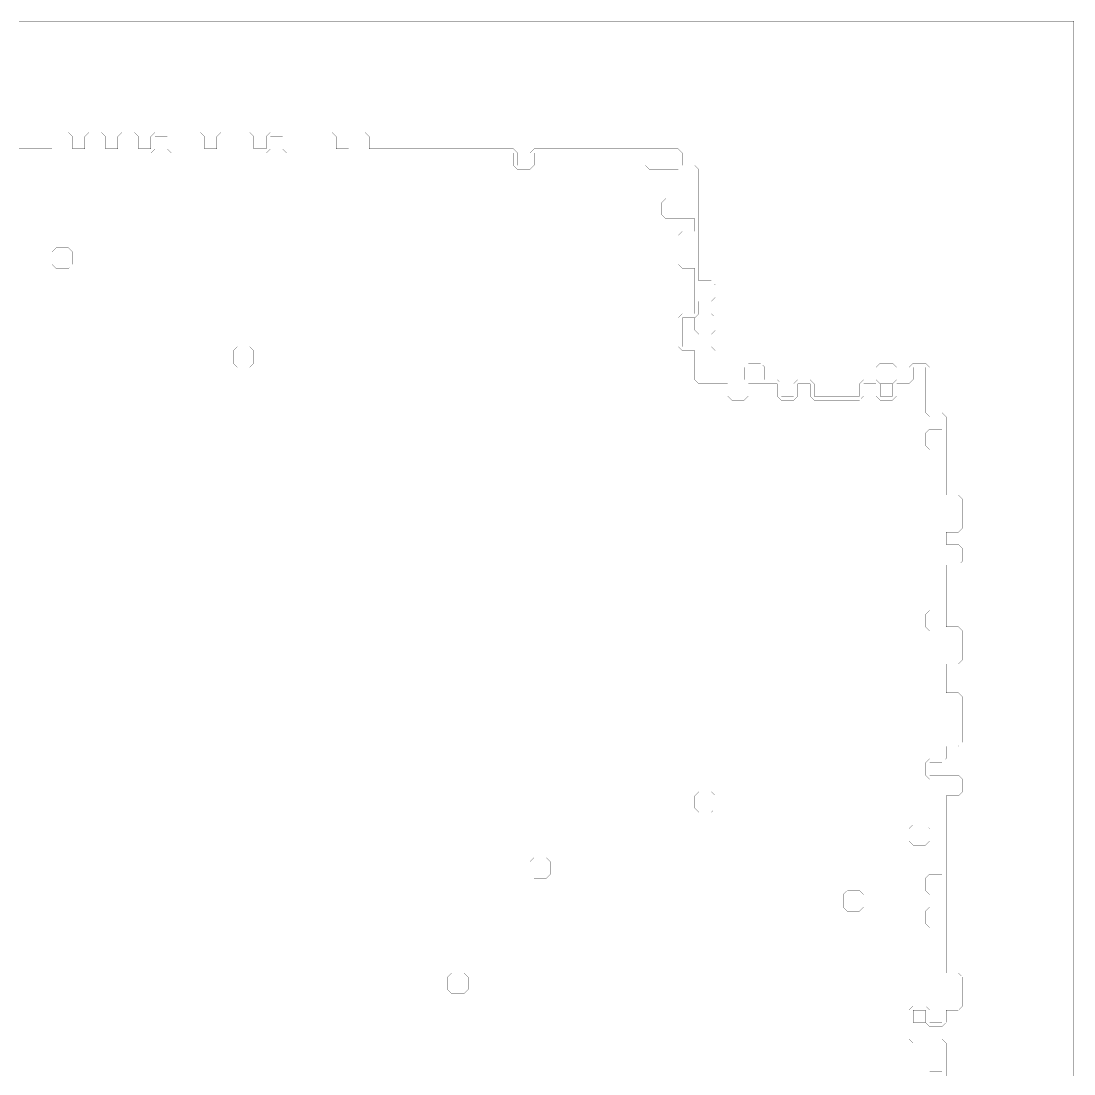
# Model space of a CAD drawing. Header units: metres. Extents: x 0 to 5090, y -5090 to 0.
# Drawn here: x 2545 to 5090, y -2545 to 0 of the extents above; entities that cross this region are included whole.
import ezdxf

# ---------------------------------------------------------------- set-up
doc = ezdxf.new("R2010")
doc.units = ezdxf.units.M
doc.layers.add('conductor', color=1, linetype='Continuous')
doc.layers.add('substrate', color=5, linetype='Continuous')

msp = doc.modelspace()

# ---------------------------------------------------------------- linework, layer by layer
at = {"layer": 'conductor', "const_width": 0.5}
msp.add_lwpolyline([(4731.4, -2550), (4741.4, -2540), (4751.4, -2540), (4761.3, -2540), (4771.3, -2540), (4771.3, -2530.1), (4771.3, -2520.1), (4771.3, -2510.2), (4771.3, -2500.2), (4771.3, -2490.2), (4771.3, -2480.3), (4771.3, -2470.3), (4761.3, -2470.3), (4751.4, -2470.3), (4741.4, -2470.3), (4731.4, -2470.3), (4721.5, -2470.3), (4711.5, -2470.3), (4701.6, -2470.3), (4691.6, -2460.4), (4691.6, -2450.4), (4691.6, -2440.4), (4691.6, -2430.5), (4691.6, -2420.5), (4691.6, -2410.5), (4691.6, -2400.6), (4691.6, -2390.6), (4701.6, -2380.7), (4711.5, -2380.7), (4721.5, -2380.7), (4731.4, -2380.7), (4741.4, -2390.6), (4741.4, -2400.6), (4741.4, -2410.5), (4741.4, -2420.5), (4751.4, -2420.5), (4761.3, -2420.5), (4771.3, -2420.5), (4771.3, -2410.5), (4771.3, -2400.6), (4771.3, -2390.6), (4771.3, -2380.7), (4771.3, -2370.7), (4771.3, -2360.7), (4771.3, -2350.8), (4771.3, -2340.8), (4771.3, -2330.9), (4771.3, -2320.9), (4771.3, -2310.9), (4771.3, -2301), (4771.3, -2291), (4771.3, -2281.1), (4771.3, -2271.1), (4771.3, -2261.1), (4771.3, -2251.2), (4771.3, -2241.2), (4771.3, -2231.2), (4771.3, -2221.3), (4771.3, -2211.3), (4771.3, -2201.4), (4771.3, -2191.4), (4761.3, -2191.4), (4751.4, -2191.4), (4741.4, -2191.4), (4731.4, -2181.4), (4731.4, -2171.5), (4731.4, -2161.5), (4731.4, -2151.6), (4741.4, -2141.6), (4751.4, -2141.6), (4761.3, -2141.6), (4771.3, -2141.6), (4771.3, -2131.6), (4771.3, -2121.7), (4771.3, -2111.7), (4761.3, -2111.7), (4751.4, -2111.7), (4741.4, -2111.7), (4731.4, -2101.8), (4731.4, -2091.8), (4731.4, -2081.8), (4731.4, -2071.9), (4741.4, -2061.9), (4751.4, -2061.9), (4761.3, -2061.9), (4771.3, -2061.9), (4771.3, -2052), (4771.3, -2042), (4771.3, -2032), (4771.3, -2022.1), (4771.3, -2012.1), (4771.3, -2002.1), (4771.3, -1992.2), (4771.3, -1982.2), (4771.3, -1972.3), (4771.3, -1962.3), (4771.3, -1952.3), (4771.3, -1942.4), (4771.3, -1932.4), (4771.3, -1922.5), (4771.3, -1912.5), (4771.3, -1902.5), (4771.3, -1892.6), (4771.3, -1882.6), (4771.3, -1872.7), (4771.3, -1862.7), (4771.3, -1852.7), (4771.3, -1842.8), (4771.3, -1832.8), (4761.3, -1832.8), (4751.4, -1832.8), (4741.4, -1832.8), (4731.4, -1822.9), (4731.4, -1812.9), (4731.4, -1802.9), (4731.4, -1793), (4741.4, -1783), (4751.4, -1783), (4761.3, -1783), (4771.3, -1783), (4771.3, -1773), (4771.3, -1763.1), (4771.3, -1753.1), (4771.3, -1743.2), (4771.3, -1733.2), (4771.3, -1723.2), (4771.3, -1713.3), (4771.3, -1703.3), (4771.3, -1693.4), (4771.3, -1683.4), (4771.3, -1673.4), (4771.3, -1663.5), (4771.3, -1653.5), (4771.3, -1643.6), (4771.3, -1633.6), (4771.3, -1623.6), (4771.3, -1613.7), (4771.3, -1603.7), (4771.3, -1593.8), (4771.3, -1583.8), (4771.3, -1573.8), (4771.3, -1563.9), (4771.3, -1553.9), (4771.3, -1543.9), (4771.3, -1534), (4771.3, -1524), (4771.3, -1514.1), (4771.3, -1504.1), (4771.3, -1494.1), (4771.3, -1484.2), (4771.3, -1474.2), (4761.3, -1474.2), (4751.4, -1474.2), (4741.4, -1474.2), (4731.4, -1464.3), (4731.4, -1454.3), (4731.4, -1444.3), (4731.4, -1434.4), (4741.4, -1424.4), (4751.4, -1424.4), (4761.3, -1424.4), (4771.3, -1424.4), (4771.3, -1414.5), (4771.3, -1404.5), (4771.3, -1394.5), (4771.3, -1384.6), (4771.3, -1374.6), (4771.3, -1364.6), (4771.3, -1354.7), (4771.3, -1344.7), (4771.3, -1334.8), (4771.3, -1324.8), (4771.3, -1314.8), (4771.3, -1304.9), (4771.3, -1294.9), (4771.3, -1285), (4771.3, -1275), (4771.3, -1265), (4771.3, -1255.1), (4771.3, -1245.1), (4771.3, -1235.2), (4771.3, -1225.2), (4771.3, -1215.2), (4771.3, -1205.3), (4771.3, -1195.3), (4771.3, -1185.4), (4771.3, -1175.4), (4771.3, -1165.4), (4771.3, -1155.5), (4771.3, -1145.5), (4771.3, -1135.5), (4771.3, -1125.6), (4771.3, -1115.6), (4771.3, -1105.7), (4771.3, -1095.7), (4771.3, -1085.7), (4771.3, -1075.8), (4771.3, -1065.8), (4771.3, -1055.9), (4771.3, -1045.9), (4771.3, -1035.9), (4761.3, -1035.9), (4751.4, -1035.9), (4741.4, -1035.9), (4731.4, -1026), (4731.4, -1016), (4731.4, -1006.1), (4731.4, -996.1), (4741.4, -986.1), (4751.4, -986.1), (4761.3, -986.1), (4771.3, -986.1), (4771.3, -976.2), (4771.3, -966.2), (4771.3, -956.2), (4761.3, -956.2), (4751.4, -956.2), (4741.4, -956.2), (4731.4, -946.3), (4731.4, -936.3), (4731.4, -926.4), (4731.4, -916.4), (4731.4, -906.4), (4731.4, -896.5), (4731.4, -886.5), (4731.4, -876.6), (4731.4, -866.6), (4731.4, -856.6), (4731.4, -846.7), (4731.4, -836.7), (4721.5, -836.7), (4711.5, -836.7), (4701.6, -836.7), (4701.6, -846.7), (4701.6, -856.6), (4701.6, -866.6), (4691.6, -876.6), (4681.6, -876.6), (4671.7, -876.6), (4661.7, -876.6), (4661.7, -886.5), (4661.7, -896.5), (4661.7, -906.4), (4651.8, -916.4), (4641.8, -916.4), (4631.8, -916.4), (4621.9, -916.4), (4611.9, -906.4), (4611.9, -896.5), (4611.9, -886.5), (4611.9, -876.6), (4602, -876.6), (4592, -876.6), (4582, -876.6), (4582, -886.5), (4582, -896.5), (4582, -906.4), (4572.1, -916.4), (4562.1, -916.4), (4552.1, -916.4), (4542.2, -916.4), (4532.2, -916.4), (4522.3, -916.4), (4512.3, -916.4), (4502.3, -916.4), (4492.4, -916.4), (4482.4, -916.4), (4472.5, -916.4), (4462.5, -916.4), (4452.5, -906.4), (4452.5, -896.5), (4452.5, -886.5), (4452.5, -876.6), (4442.6, -876.6), (4432.6, -876.6), (4422.7, -876.6), (4422.7, -886.5), (4422.7, -896.5), (4422.7, -906.4), (4412.7, -916.4), (4402.7, -916.4), (4392.8, -916.4), (4382.8, -916.4), (4372.9, -906.4), (4372.9, -896.5), (4372.9, -886.5), (4372.9, -876.6), (4362.9, -876.6), (4352.9, -876.6), (4343, -876.6), (4333, -876.6), (4323, -876.6), (4313.1, -876.6), (4303.1, -876.6), (4303.1, -886.5), (4303.1, -896.5), (4303.1, -906.4), (4293.2, -916.4), (4283.2, -916.4), (4273.2, -916.4), (4263.3, -916.4), (4253.3, -906.4), (4253.3, -896.5), (4253.3, -886.5), (4253.3, -876.6), (4243.4, -876.6), (4233.4, -876.6), (4223.4, -876.6), (4213.5, -876.6), (4203.5, -876.6), (4193.6, -876.6), (4183.6, -876.6), (4173.6, -866.6), (4173.6, -856.6), (4173.6, -846.7), (4173.6, -836.7), (4173.6, -826.8), (4173.6, -816.8), (4173.6, -806.8), (4173.6, -796.9), (4163.7, -796.9), (4153.7, -796.9), (4143.8, -796.9), (4133.8, -786.9), (4133.8, -777), (4133.8, -767), (4133.8, -757), (4133.8, -747.1), (4133.8, -737.1), (4133.8, -727.1), (4133.8, -717.2), (4143.8, -707.2), (4153.7, -707.2), (4163.7, -707.2), (4173.6, -707.2), (4173.6, -697.3), (4173.6, -687.3), (4173.6, -677.3), (4173.6, -667.4), (4173.6, -657.4), (4173.6, -647.5), (4173.6, -637.5), (4173.6, -627.5), (4173.6, -617.6), (4173.6, -607.6), (4173.6, -597.7), (4163.7, -597.7), (4153.7, -597.7), (4143.8, -597.7), (4133.8, -587.7), (4133.8, -577.7), (4133.8, -567.8), (4133.8, -557.8), (4133.8, -547.9), (4133.8, -537.9), (4133.8, -527.9), (4133.8, -518), (4143.8, -508), (4153.7, -508), (4163.7, -508), (4173.6, -508), (4173.6, -498), (4173.6, -488.1), (4173.6, -478.1), (4163.7, -478.1), (4153.7, -478.1), (4143.8, -478.1), (4133.8, -478.1), (4123.8, -478.1), (4113.9, -478.1), (4103.9, -478.1), (4093.9, -468.2), (4093.9, -458.2), (4093.9, -448.2), (4093.9, -438.3), (4103.9, -428.3), (4113.9, -428.3), (4123.8, -428.3), (4133.8, -428.3), (4133.8, -418.4), (4133.8, -408.4), (4133.8, -398.4), (4133.8, -388.5), (4133.8, -378.5), (4133.8, -368.6), (4133.8, -358.6), (4123.8, -358.6), (4113.9, -358.6), (4103.9, -358.6), (4093.9, -358.6), (4084, -358.6), (4074, -358.6), (4064.1, -358.6), (4054.1, -348.6), (4054.1, -338.7), (4054.1, -328.7), (4054.1, -318.8), (4044.1, -318.8), (4034.2, -318.8), (4024.2, -318.8), (4014.3, -318.8), (4004.3, -318.8), (3994.3, -318.8), (3984.4, -318.8), (3974.4, -318.8), (3964.5, -318.8), (3954.5, -318.8), (3944.5, -318.8), (3934.6, -318.8), (3924.6, -318.8), (3914.6, -318.8), (3904.7, -318.8), (3894.7, -318.8), (3884.8, -318.8), (3874.8, -318.8), (3864.8, -318.8), (3854.9, -318.8), (3844.9, -318.8), (3835, -318.8), (3825, -318.8), (3815, -318.8), (3805.1, -318.8), (3795.1, -318.8), (3785.2, -318.8), (3785.2, -328.7), (3785.2, -338.7), (3785.2, -348.6), (3775.2, -358.6), (3765.2, -358.6), (3755.3, -358.6), (3745.3, -358.6), (3735.4, -348.6), (3735.4, -338.7), (3735.4, -328.7), (3735.4, -318.8), (3725.4, -318.8), (3715.4, -318.8), (3705.5, -318.8), (3695.5, -318.8), (3685.5, -318.8), (3675.6, -318.8), (3665.6, -318.8), (3655.7, -318.8), (3645.7, -318.8), (3635.7, -318.8), (3625.8, -318.8), (3615.8, -318.8), (3605.9, -318.8), (3595.9, -318.8), (3585.9, -318.8), (3576, -318.8), (3566, -318.8), (3556.1, -318.8), (3546.1, -318.8), (3536.1, -318.8), (3526.2, -318.8), (3516.2, -318.8), (3506.2, -318.8), (3496.3, -318.8), (3486.3, -318.8), (3476.4, -318.8), (3466.4, -318.8), (3456.4, -318.8), (3446.5, -318.8), (3436.5, -318.8), (3426.6, -318.8), (3416.6, -318.8), (3406.6, -318.8), (3396.7, -318.8), (3386.7, -318.8), (3376.8, -318.8), (3366.8, -318.8), (3356.8, -318.8), (3346.9, -318.8), (3336.9, -318.8), (3327, -318.8), (3317, -318.8), (3307, -318.8), (3297.1, -318.8), (3287.1, -318.8), (3277.1, -318.8), (3267.2, -318.8), (3257.2, -318.8), (3247.3, -318.8), (3237.3, -318.8), (3227.3, -318.8), (3217.4, -318.8), (3207.4, -318.8), (3197.5, -318.8), (3187.5, -318.8), (3177.5, -308.8), (3177.5, -298.8), (3177.5, -288.9), (3177.5, -278.9), (3167.6, -278.9), (3157.6, -278.9), (3147.7, -278.9), (3147.7, -288.9), (3147.7, -298.8), (3147.7, -308.8), (3137.7, -318.8), (3127.7, -318.8), (3117.8, -318.8), (3107.8, -318.8), (3097.9, -318.8), (3087.9, -318.8), (3077.9, -318.8), (3068, -318.8), (3058, -318.8), (3048, -318.8), (3038.1, -318.8), (3028.1, -318.8), (3018.2, -318.8), (3008.2, -318.8), (2998.2, -318.8), (2988.3, -318.8), (2978.3, -318.8), (2968.4, -318.8), (2958.4, -318.8), (2948.4, -318.8), (2938.5, -318.8), (2928.5, -318.8), (2918.6, -318.8), (2908.6, -318.8), (2898.6, -308.8), (2898.6, -298.8), (2898.6, -288.9), (2898.6, -278.9), (2888.7, -278.9), (2878.7, -278.9), (2868.8, -278.9), (2868.8, -288.9), (2868.8, -298.8), (2868.8, -308.8), (2858.8, -318.8), (2848.8, -318.8), (2838.9, -318.8), (2828.9, -318.8), (2818.9, -318.8), (2809, -318.8), (2799, -318.8), (2789.1, -318.8), (2779.1, -318.8), (2769.1, -318.8), (2759.2, -318.8), (2749.2, -318.8), (2739.3, -318.8), (2729.3, -318.8), (2719.3, -318.8), (2709.4, -318.8), (2699.4, -318.8), (2689.5, -318.8), (2679.5, -318.8), (2669.5, -318.8), (2659.6, -318.8), (2649.6, -318.8), (2639.6, -318.8), (2629.7, -318.8), (2619.7, -318.8), (2609.8, -318.8), (2599.8, -318.8), (2589.8, -318.8), (2579.9, -318.8), (2569.9, -318.8), (2560, -318.8), (2550, -318.8), (2540, -318.8)], dxfattribs=at)
for points in [[(2619.7, -557.8), (2629.7, -547.9), (2639.6, -547.9), (2649.6, -547.9), (2659.6, -547.9), (2669.5, -557.8), (2669.5, -567.8), (2669.5, -577.7), (2669.5, -587.7), (2659.6, -597.7), (2649.6, -597.7), (2639.6, -597.7), (2629.7, -597.7), (2619.7, -587.7), (2619.7, -577.7), (2619.7, -567.8)], [(3058, -796.9), (3068, -786.9), (3077.9, -786.9), (3087.9, -786.9), (3097.9, -786.9), (3107.8, -796.9), (3107.8, -806.8), (3107.8, -816.8), (3107.8, -826.8), (3097.9, -836.7), (3087.9, -836.7), (3077.9, -836.7), (3068, -836.7), (3058, -826.8), (3058, -816.8), (3058, -806.8)], [(4173.6, -1872.7), (4183.6, -1862.7), (4193.6, -1862.7), (4203.5, -1862.7), (4213.5, -1862.7), (4223.4, -1872.7), (4223.4, -1882.6), (4223.4, -1892.6), (4223.4, -1902.5), (4213.5, -1912.5), (4203.5, -1912.5), (4193.6, -1912.5), (4183.6, -1912.5), (4173.6, -1902.5), (4173.6, -1892.6), (4173.6, -1882.6)], [(4691.6, -1952.3), (4701.6, -1942.4), (4711.5, -1942.4), (4721.5, -1942.4), (4731.4, -1942.4), (4741.4, -1952.3), (4741.4, -1962.3), (4741.4, -1972.3), (4741.4, -1982.2), (4731.4, -1992.2), (4721.5, -1992.2), (4711.5, -1992.2), (4701.6, -1992.2), (4691.6, -1982.2), (4691.6, -1972.3), (4691.6, -1962.3)], [(3775.2, -2032), (3785.2, -2022.1), (3795.1, -2022.1), (3805.1, -2022.1), (3815, -2022.1), (3825, -2032), (3825, -2042), (3825, -2052), (3825, -2061.9), (3815, -2071.9), (3805.1, -2071.9), (3795.1, -2071.9), (3785.2, -2071.9), (3775.2, -2061.9), (3775.2, -2052), (3775.2, -2042)], [(4532.2, -2111.7), (4542.2, -2101.8), (4552.1, -2101.8), (4562.1, -2101.8), (4572.1, -2101.8), (4582, -2111.7), (4582, -2121.7), (4582, -2131.6), (4582, -2141.6), (4572.1, -2151.6), (4562.1, -2151.6), (4552.1, -2151.6), (4542.2, -2151.6), (4532.2, -2141.6), (4532.2, -2131.6), (4532.2, -2121.7)], [(3576, -2310.9), (3585.9, -2301), (3595.9, -2301), (3605.9, -2301), (3615.8, -2301), (3625.8, -2310.9), (3625.8, -2320.9), (3625.8, -2330.9), (3625.8, -2340.8), (3615.8, -2350.8), (3605.9, -2350.8), (3595.9, -2350.8), (3585.9, -2350.8), (3576, -2340.8), (3576, -2330.9), (3576, -2320.9)]]:
    msp.add_lwpolyline(points, close=True, dxfattribs=at)
at = {"layer": 'substrate', "const_width": 0.5}
for points in [[(5090, -2550), (5090, -2540), (5090, -2530.1), (5090, -2520.1), (5090, -2510.2), (5090, -2500.2), (5090, -2490.2), (5090, -2480.3), (5090, -2470.3), (5090, -2460.4), (5090, -2450.4), (5090, -2440.4), (5090, -2430.5), (5090, -2420.5), (5090, -2410.5), (5090, -2400.6), (5090, -2390.6), (5090, -2380.7), (5090, -2370.7), (5090, -2360.7), (5090, -2350.8), (5090, -2340.8), (5090, -2330.9), (5090, -2320.9), (5090, -2310.9), (5090, -2301), (5090, -2291), (5090, -2281.1), (5090, -2271.1), (5090, -2261.1), (5090, -2251.2), (5090, -2241.2), (5090, -2231.2), (5090, -2221.3), (5090, -2211.3), (5090, -2201.4), (5090, -2191.4), (5090, -2181.4), (5090, -2171.5), (5090, -2161.5), (5090, -2151.6), (5090, -2141.6), (5090, -2131.6), (5090, -2121.7), (5090, -2111.7), (5090, -2101.8), (5090, -2091.8), (5090, -2081.8), (5090, -2071.9), (5090, -2061.9), (5090, -2052), (5090, -2042), (5090, -2032), (5090, -2022.1), (5090, -2012.1), (5090, -2002.1), (5090, -1992.2), (5090, -1982.2), (5090, -1972.3), (5090, -1962.3), (5090, -1952.3), (5090, -1942.4), (5090, -1932.4), (5090, -1922.5), (5090, -1912.5), (5090, -1902.5), (5090, -1892.6), (5090, -1882.6), (5090, -1872.7), (5090, -1862.7), (5090, -1852.7), (5090, -1842.8), (5090, -1832.8), (5090, -1822.9), (5090, -1812.9), (5090, -1802.9), (5090, -1793), (5090, -1783), (5090, -1773), (5090, -1763.1), (5090, -1753.1), (5090, -1743.2), (5090, -1733.2), (5090, -1723.2), (5090, -1713.3), (5090, -1703.3), (5090, -1693.4), (5090, -1683.4), (5090, -1673.4), (5090, -1663.5), (5090, -1653.5), (5090, -1643.6), (5090, -1633.6), (5090, -1623.6), (5090, -1613.7), (5090, -1603.7), (5090, -1593.8), (5090, -1583.8), (5090, -1573.8), (5090, -1563.9), (5090, -1553.9), (5090, -1543.9), (5090, -1534), (5090, -1524), (5090, -1514.1), (5090, -1504.1), (5090, -1494.1), (5090, -1484.2), (5090, -1474.2), (5090, -1464.3), (5090, -1454.3), (5090, -1444.3), (5090, -1434.4), (5090, -1424.4), (5090, -1414.5), (5090, -1404.5), (5090, -1394.5), (5090, -1384.6), (5090, -1374.6), (5090, -1364.6), (5090, -1354.7), (5090, -1344.7), (5090, -1334.8), (5090, -1324.8), (5090, -1314.8), (5090, -1304.9), (5090, -1294.9), (5090, -1285), (5090, -1275), (5090, -1265), (5090, -1255.1), (5090, -1245.1), (5090, -1235.2), (5090, -1225.2), (5090, -1215.2), (5090, -1205.3), (5090, -1195.3), (5090, -1185.4), (5090, -1175.4), (5090, -1165.4), (5090, -1155.5), (5090, -1145.5), (5090, -1135.5), (5090, -1125.6), (5090, -1115.6), (5090, -1105.7), (5090, -1095.7), (5090, -1085.7), (5090, -1075.8), (5090, -1065.8), (5090, -1055.9), (5090, -1045.9), (5090, -1035.9), (5090, -1026), (5090, -1016), (5090, -1006.1), (5090, -996.1), (5090, -986.1), (5090, -976.2), (5090, -966.2), (5090, -956.2), (5090, -946.3), (5090, -936.3), (5090, -926.4), (5090, -916.4), (5090, -906.4), (5090, -896.5), (5090, -886.5), (5090, -876.6), (5090, -866.6), (5090, -856.6), (5090, -846.7), (5090, -836.7), (5090, -826.8), (5090, -816.8), (5090, -806.8), (5090, -796.9), (5090, -786.9), (5090, -777), (5090, -767), (5090, -757), (5090, -747.1), (5090, -737.1), (5090, -727.1), (5090, -717.2), (5090, -707.2), (5090, -697.3), (5090, -687.3), (5090, -677.3), (5090, -667.4), (5090, -657.4), (5090, -647.5), (5090, -637.5), (5090, -627.5), (5090, -617.6), (5090, -607.6), (5090, -597.7), (5090, -587.7), (5090, -577.7), (5090, -567.8), (5090, -557.8), (5090, -547.9), (5090, -537.9), (5090, -527.9), (5090, -518), (5090, -508), (5090, -498), (5090, -488.1), (5090, -478.1), (5090, -468.2), (5090, -458.2), (5090, -448.2), (5090, -438.3), (5090, -428.3), (5090, -418.4), (5090, -408.4), (5090, -398.4), (5090, -388.5), (5090, -378.5), (5090, -368.6), (5090, -358.6), (5090, -348.6), (5090, -338.7), (5090, -328.7), (5090, -318.8), (5090, -308.8), (5090, -298.8), (5090, -288.9), (5090, -278.9), (5090, -268.9), (5090, -259), (5090, -249), (5090, -239.1), (5090, -229.1), (5090, -219.1), (5090, -209.2), (5090, -199.2), (5090, -189.3), (5090, -179.3), (5090, -169.3), (5090, -159.4), (5090, -149.4), (5090, -139.5), (5090, -129.5), (5090, -119.5), (5090, -109.6), (5090, -99.6), (5090, -89.6), (5090, -79.7), (5090, -69.7), (5090, -59.8), (5090, -49.8), (5090, -39.8), (5090, -29.9), (5090, -19.9), (5090, -10), (5090, 0), (5080.1, 0), (5070.1, 0), (5060.2, 0), (5050.2, 0), (5040.2, 0), (5030.3, 0), (5020.3, 0), (5010.4, 0), (5000.4, 0), (4990.4, 0), (4980.5, 0), (4970.5, 0), (4960.5, 0), (4950.6, 0), (4940.6, 0), (4930.7, 0), (4920.7, 0), (4910.7, 0), (4900.8, 0), (4890.8, 0), (4880.9, 0), (4870.9, 0), (4860.9, 0), (4851, 0), (4841, 0), (4831.1, 0), (4821.1, 0), (4811.1, 0), (4801.2, 0), (4791.2, 0), (4781.2, 0), (4771.3, 0), (4761.3, 0), (4751.4, 0), (4741.4, 0), (4731.4, 0), (4721.5, 0), (4711.5, 0), (4701.6, 0), (4691.6, 0), (4681.6, 0), (4671.7, 0), (4661.7, 0), (4651.8, 0), (4641.8, 0), (4631.8, 0), (4621.9, 0), (4611.9, 0), (4602, 0), (4592, 0), (4582, 0), (4572.1, 0), (4562.1, 0), (4552.1, 0), (4542.2, 0), (4532.2, 0), (4522.3, 0), (4512.3, 0), (4502.3, 0), (4492.4, 0), (4482.4, 0), (4472.5, 0), (4462.5, 0), (4452.5, 0), (4442.6, 0), (4432.6, 0), (4422.7, 0), (4412.7, 0), (4402.7, 0), (4392.8, 0), (4382.8, 0), (4372.9, 0), (4362.9, 0), (4352.9, 0), (4343, 0), (4333, 0), (4323, 0), (4313.1, 0), (4303.1, 0), (4293.2, 0), (4283.2, 0), (4273.2, 0), (4263.3, 0), (4253.3, 0), (4243.4, 0), (4233.4, 0), (4223.4, 0), (4213.5, 0), (4203.5, 0), (4193.6, 0), (4183.6, 0), (4173.6, 0), (4163.7, 0), (4153.7, 0), (4143.8, 0), (4133.8, 0), (4123.8, 0), (4113.9, 0), (4103.9, 0), (4093.9, 0), (4084, 0), (4074, 0), (4064.1, 0), (4054.1, 0), (4044.1, 0), (4034.2, 0), (4024.2, 0), (4014.3, 0), (4004.3, 0), (3994.3, 0), (3984.4, 0), (3974.4, 0), (3964.5, 0), (3954.5, 0), (3944.5, 0), (3934.6, 0), (3924.6, 0), (3914.6, 0), (3904.7, 0), (3894.7, 0), (3884.8, 0), (3874.8, 0), (3864.8, 0), (3854.9, 0), (3844.9, 0), (3835, 0), (3825, 0), (3815, 0), (3805.1, 0), (3795.1, 0), (3785.2, 0), (3775.2, 0), (3765.2, 0), (3755.3, 0), (3745.3, 0), (3735.4, 0), (3725.4, 0), (3715.4, 0), (3705.5, 0), (3695.5, 0), (3685.5, 0), (3675.6, 0), (3665.6, 0), (3655.7, 0), (3645.7, 0), (3635.7, 0), (3625.8, 0), (3615.8, 0), (3605.9, 0), (3595.9, 0), (3585.9, 0), (3576, 0), (3566, 0), (3556.1, 0), (3546.1, 0), (3536.1, 0), (3526.2, 0), (3516.2, 0), (3506.2, 0), (3496.3, 0), (3486.3, 0), (3476.4, 0), (3466.4, 0), (3456.4, 0), (3446.5, 0), (3436.5, 0), (3426.6, 0), (3416.6, 0), (3406.6, 0), (3396.7, 0), (3386.7, 0), (3376.8, 0), (3366.8, 0), (3356.8, 0), (3346.9, 0), (3336.9, 0), (3327, 0), (3317, 0), (3307, 0), (3297.1, 0), (3287.1, 0), (3277.1, 0), (3267.2, 0), (3257.2, 0), (3247.3, 0), (3237.3, 0), (3227.3, 0), (3217.4, 0), (3207.4, 0), (3197.5, 0), (3187.5, 0), (3177.5, 0), (3167.6, 0), (3157.6, 0), (3147.7, 0), (3137.7, 0), (3127.7, 0), (3117.8, 0), (3107.8, 0), (3097.9, 0), (3087.9, 0), (3077.9, 0), (3068, 0), (3058, 0), (3048, 0), (3038.1, 0), (3028.1, 0), (3018.2, 0), (3008.2, 0), (2998.2, 0), (2988.3, 0), (2978.3, 0), (2968.4, 0), (2958.4, 0), (2948.4, 0), (2938.5, 0), (2928.5, 0), (2918.6, 0), (2908.6, 0), (2898.6, 0), (2888.7, 0), (2878.7, 0), (2868.8, 0), (2858.8, 0), (2848.8, 0), (2838.9, 0), (2828.9, 0), (2818.9, 0), (2809, 0), (2799, 0), (2789.1, 0), (2779.1, 0), (2769.1, 0), (2759.2, 0), (2749.2, 0), (2739.3, 0), (2729.3, 0), (2719.3, 0), (2709.4, 0), (2699.4, 0), (2689.5, 0), (2679.5, 0), (2669.5, 0), (2659.6, 0), (2649.6, 0), (2639.6, 0), (2629.7, 0), (2619.7, 0), (2609.8, 0), (2599.8, 0), (2589.8, 0), (2579.9, 0), (2569.9, 0), (2560, 0), (2550, 0), (2540, 0)], [(2540, -308.8), (2550, -308.8), (2560, -308.8), (2569.9, -308.8), (2579.9, -308.8), (2589.8, -308.8), (2599.8, -308.8), (2609.8, -308.8), (2619.7, -308.8), (2619.7, -298.8), (2619.7, -288.9), (2619.7, -278.9), (2629.7, -268.9), (2639.6, -268.9), (2649.6, -268.9), (2659.6, -268.9), (2669.5, -278.9), (2669.5, -288.9), (2669.5, -298.8), (2669.5, -308.8), (2679.5, -308.8), (2689.5, -308.8), (2699.4, -308.8), (2699.4, -298.8), (2699.4, -288.9), (2699.4, -278.9), (2709.4, -268.9), (2719.3, -268.9), (2729.3, -268.9), (2739.3, -268.9), (2749.2, -278.9), (2749.2, -288.9), (2749.2, -298.8), (2749.2, -308.8), (2759.2, -308.8), (2769.1, -308.8), (2779.1, -308.8), (2779.1, -298.8), (2779.1, -288.9), (2779.1, -278.9), (2789.1, -268.9), (2799, -268.9), (2809, -268.9), (2818.9, -268.9), (2828.9, -278.9), (2828.9, -288.9), (2828.9, -298.8), (2828.9, -308.8), (2838.9, -308.8), (2848.8, -308.8), (2858.8, -308.8), (2858.8, -298.8), (2858.8, -288.9), (2858.8, -278.9), (2868.8, -268.9), (2878.7, -268.9), (2888.7, -268.9), (2898.6, -268.9), (2908.6, -268.9), (2918.6, -268.9), (2928.5, -268.9), (2938.5, -268.9), (2948.4, -268.9), (2958.4, -268.9), (2968.4, -268.9), (2978.3, -268.9), (2988.3, -278.9), (2988.3, -288.9), (2988.3, -298.8), (2988.3, -308.8), (2998.2, -308.8), (3008.2, -308.8), (3018.2, -308.8), (3018.2, -298.8), (3018.2, -288.9), (3018.2, -278.9), (3028.1, -268.9), (3038.1, -268.9), (3048, -268.9), (3058, -268.9), (3068, -268.9), (3077.9, -268.9), (3087.9, -268.9), (3097.9, -268.9), (3107.8, -278.9), (3107.8, -288.9), (3107.8, -298.8), (3107.8, -308.8), (3117.8, -308.8), (3127.7, -308.8), (3137.7, -308.8), (3137.7, -298.8), (3137.7, -288.9), (3137.7, -278.9), (3147.7, -268.9), (3157.6, -268.9), (3167.6, -268.9), (3177.5, -268.9), (3187.5, -268.9), (3197.5, -268.9), (3207.4, -268.9), (3217.4, -268.9), (3227.3, -268.9), (3237.3, -268.9), (3247.3, -268.9), (3257.2, -268.9), (3267.2, -268.9), (3277.1, -268.9), (3287.1, -268.9), (3297.1, -268.9), (3307, -278.9), (3307, -288.9), (3307, -298.8), (3307, -308.8), (3317, -308.8), (3327, -308.8), (3336.9, -308.8), (3336.9, -298.8), (3336.9, -288.9), (3336.9, -278.9), (3346.9, -268.9), (3356.8, -268.9), (3366.8, -268.9), (3376.8, -268.9), (3386.7, -278.9), (3386.7, -288.9), (3386.7, -298.8), (3386.7, -308.8), (3396.7, -308.8), (3406.6, -308.8), (3416.6, -308.8), (3426.6, -308.8), (3436.5, -308.8), (3446.5, -308.8), (3456.4, -308.8), (3466.4, -308.8), (3476.4, -308.8), (3486.3, -308.8), (3496.3, -308.8), (3506.2, -308.8), (3516.2, -308.8), (3526.2, -308.8), (3536.1, -308.8), (3546.1, -308.8), (3556.1, -308.8), (3566, -308.8), (3576, -308.8), (3585.9, -308.8), (3595.9, -308.8), (3605.9, -308.8), (3615.8, -308.8), (3625.8, -308.8), (3635.7, -308.8), (3645.7, -308.8), (3655.7, -308.8), (3665.6, -308.8), (3675.6, -308.8), (3685.5, -308.8), (3695.5, -308.8), (3705.5, -308.8), (3715.4, -308.8), (3725.4, -308.8), (3735.4, -308.8), (3745.3, -318.8), (3745.3, -328.7), (3745.3, -338.7), (3745.3, -348.6), (3755.3, -348.6), (3765.2, -348.6), (3775.2, -348.6), (3775.2, -338.7), (3775.2, -328.7), (3775.2, -318.8), (3785.2, -308.8), (3795.1, -308.8), (3805.1, -308.8), (3815, -308.8), (3825, -308.8), (3835, -308.8), (3844.9, -308.8), (3854.9, -308.8), (3864.8, -308.8), (3874.8, -308.8), (3884.8, -308.8), (3894.7, -308.8), (3904.7, -308.8), (3914.6, -308.8), (3924.6, -308.8), (3934.6, -308.8), (3944.5, -308.8), (3954.5, -308.8), (3964.5, -308.8), (3974.4, -308.8), (3984.4, -308.8), (3994.3, -308.8), (4004.3, -308.8), (4014.3, -308.8), (4024.2, -308.8), (4034.2, -308.8), (4044.1, -308.8), (4054.1, -308.8), (4064.1, -308.8), (4074, -308.8), (4084, -308.8), (4093.9, -308.8), (4103.9, -308.8), (4113.9, -308.8), (4123.8, -308.8), (4133.8, -308.8), (4143.8, -318.8), (4143.8, -328.7), (4143.8, -338.7), (4143.8, -348.6), (4153.7, -348.6), (4163.7, -348.6), (4173.6, -348.6), (4183.6, -358.6), (4183.6, -368.6), (4183.6, -378.5), (4183.6, -388.5), (4183.6, -398.4), (4183.6, -408.4), (4183.6, -418.4), (4183.6, -428.3), (4183.6, -438.3), (4183.6, -448.2), (4183.6, -458.2), (4183.6, -468.2), (4183.6, -478.1), (4183.6, -488.1), (4183.6, -498), (4183.6, -508), (4183.6, -518), (4183.6, -527.9), (4183.6, -537.9), (4183.6, -547.9), (4183.6, -557.8), (4183.6, -567.8), (4183.6, -577.7), (4183.6, -587.7), (4183.6, -597.7), (4183.6, -607.6), (4183.6, -617.6), (4183.6, -627.5), (4193.6, -627.5), (4203.5, -627.5), (4213.5, -627.5), (4223.4, -637.5), (4223.4, -647.5), (4223.4, -657.4), (4223.4, -667.4), (4213.5, -677.3), (4203.5, -677.3), (4193.6, -677.3), (4183.6, -677.3), (4183.6, -687.3), (4183.6, -697.3), (4183.6, -707.2), (4173.6, -717.2), (4163.7, -717.2), (4153.7, -717.2), (4143.8, -717.2), (4143.8, -727.1), (4143.8, -737.1), (4143.8, -747.1), (4143.8, -757), (4143.8, -767), (4143.8, -777), (4143.8, -786.9), (4153.7, -786.9), (4163.7, -786.9), (4173.6, -786.9), (4183.6, -786.9), (4193.6, -786.9), (4203.5, -786.9), (4213.5, -786.9), (4223.4, -796.9), (4223.4, -806.8), (4223.4, -816.8), (4223.4, -826.8), (4223.4, -836.7), (4223.4, -846.7), (4223.4, -856.6), (4223.4, -866.6), (4233.4, -866.6), (4243.4, -866.6), (4253.3, -866.6), (4263.3, -866.6), (4273.2, -866.6), (4283.2, -866.6), (4293.2, -866.6), (4293.2, -856.6), (4293.2, -846.7), (4293.2, -836.7), (4303.1, -826.8), (4313.1, -826.8), (4323, -826.8), (4333, -826.8), (4343, -836.7), (4343, -846.7), (4343, -856.6), (4343, -866.6), (4352.9, -866.6), (4362.9, -866.6), (4372.9, -866.6), (4382.8, -876.6), (4382.8, -886.5), (4382.8, -896.5), (4382.8, -906.4), (4392.8, -906.4), (4402.7, -906.4), (4412.7, -906.4), (4412.7, -896.5), (4412.7, -886.5), (4412.7, -876.6), (4422.7, -866.6), (4432.6, -866.6), (4442.6, -866.6), (4452.5, -866.6), (4462.5, -876.6), (4462.5, -886.5), (4462.5, -896.5), (4462.5, -906.4), (4472.5, -906.4), (4482.4, -906.4), (4492.4, -906.4), (4502.3, -906.4), (4512.3, -906.4), (4522.3, -906.4), (4532.2, -906.4), (4542.2, -906.4), (4552.1, -906.4), (4562.1, -906.4), (4572.1, -906.4), (4572.1, -896.5), (4572.1, -886.5), (4572.1, -876.6), (4582, -866.6), (4592, -866.6), (4602, -866.6), (4611.9, -866.6), (4621.9, -876.6), (4621.9, -886.5), (4621.9, -896.5), (4621.9, -906.4), (4631.8, -906.4), (4641.8, -906.4), (4651.8, -906.4), (4651.8, -896.5), (4651.8, -886.5), (4651.8, -876.6), (4661.7, -866.6), (4671.7, -866.6), (4681.6, -866.6), (4691.6, -866.6), (4691.6, -856.6), (4691.6, -846.7), (4691.6, -836.7), (4701.6, -826.8), (4711.5, -826.8), (4721.5, -826.8), (4731.4, -826.8), (4741.4, -836.7), (4741.4, -846.7), (4741.4, -856.6), (4741.4, -866.6), (4741.4, -876.6), (4741.4, -886.5), (4741.4, -896.5), (4741.4, -906.4), (4741.4, -916.4), (4741.4, -926.4), (4741.4, -936.3), (4741.4, -946.3), (4751.4, -946.3), (4761.3, -946.3), (4771.3, -946.3), (4781.2, -956.2), (4781.2, -966.2), (4781.2, -976.2), (4781.2, -986.1), (4781.2, -996.1), (4781.2, -1006.1), (4781.2, -1016), (4781.2, -1026), (4781.2, -1035.9), (4781.2, -1045.9), (4781.2, -1055.9), (4781.2, -1065.8), (4781.2, -1075.8), (4781.2, -1085.7), (4781.2, -1095.7), (4781.2, -1105.7), (4781.2, -1115.6), (4781.2, -1125.6), (4781.2, -1135.5), (4781.2, -1145.5), (4791.2, -1145.5), (4801.2, -1145.5), (4811.1, -1145.5), (4821.1, -1155.5), (4821.1, -1165.4), (4821.1, -1175.4), (4821.1, -1185.4), (4821.1, -1195.3), (4821.1, -1205.3), (4821.1, -1215.2), (4821.1, -1225.2), (4811.1, -1235.2), (4801.2, -1235.2), (4791.2, -1235.2), (4781.2, -1235.2), (4781.2, -1245.1), (4781.2, -1255.1), (4781.2, -1265), (4791.2, -1265), (4801.2, -1265), (4811.1, -1265), (4821.1, -1275), (4821.1, -1285), (4821.1, -1294.9), (4821.1, -1304.9), (4811.1, -1314.8), (4801.2, -1314.8), (4791.2, -1314.8), (4781.2, -1314.8), (4781.2, -1324.8), (4781.2, -1334.8), (4781.2, -1344.7), (4781.2, -1354.7), (4781.2, -1364.6), (4781.2, -1374.6), (4781.2, -1384.6), (4781.2, -1394.5), (4781.2, -1404.5), (4781.2, -1414.5), (4781.2, -1424.4), (4781.2, -1434.4), (4781.2, -1444.3), (4781.2, -1454.3), (4781.2, -1464.3), (4791.2, -1464.3), (4801.2, -1464.3), (4811.1, -1464.3), (4821.1, -1474.2), (4821.1, -1484.2), (4821.1, -1494.1), (4821.1, -1504.1), (4821.1, -1514.1), (4821.1, -1524), (4821.1, -1534), (4821.1, -1543.9), (4811.1, -1553.9), (4801.2, -1553.9), (4791.2, -1553.9), (4781.2, -1553.9), (4781.2, -1563.9), (4781.2, -1573.8), (4781.2, -1583.8), (4781.2, -1593.8), (4781.2, -1603.7), (4781.2, -1613.7), (4781.2, -1623.6), (4791.2, -1623.6), (4801.2, -1623.6), (4811.1, -1623.6), (4821.1, -1633.6), (4821.1, -1643.6), (4821.1, -1653.5), (4821.1, -1663.5), (4821.1, -1673.4), (4821.1, -1683.4), (4821.1, -1693.4), (4821.1, -1703.3), (4821.1, -1713.3), (4821.1, -1723.2), (4821.1, -1733.2), (4821.1, -1743.2), (4811.1, -1753.1), (4801.2, -1753.1), (4791.2, -1753.1), (4781.2, -1753.1), (4781.2, -1763.1), (4781.2, -1773), (4781.2, -1783), (4771.3, -1793), (4761.3, -1793), (4751.4, -1793), (4741.4, -1793), (4741.4, -1802.9), (4741.4, -1812.9), (4741.4, -1822.9), (4751.4, -1822.9), (4761.3, -1822.9), (4771.3, -1822.9), (4781.2, -1822.9), (4791.2, -1822.9), (4801.2, -1822.9), (4811.1, -1822.9), (4821.1, -1832.8), (4821.1, -1842.8), (4821.1, -1852.7), (4821.1, -1862.7), (4811.1, -1872.7), (4801.2, -1872.7), (4791.2, -1872.7), (4781.2, -1872.7), (4781.2, -1882.6), (4781.2, -1892.6), (4781.2, -1902.5), (4781.2, -1912.5), (4781.2, -1922.5), (4781.2, -1932.4), (4781.2, -1942.4), (4781.2, -1952.3), (4781.2, -1962.3), (4781.2, -1972.3), (4781.2, -1982.2), (4781.2, -1992.2), (4781.2, -2002.1), (4781.2, -2012.1), (4781.2, -2022.1), (4781.2, -2032), (4781.2, -2042), (4781.2, -2052), (4781.2, -2061.9), (4781.2, -2071.9), (4781.2, -2081.8), (4781.2, -2091.8), (4781.2, -2101.8), (4781.2, -2111.7), (4781.2, -2121.7), (4781.2, -2131.6), (4781.2, -2141.6), (4781.2, -2151.6), (4781.2, -2161.5), (4781.2, -2171.5), (4781.2, -2181.4), (4781.2, -2191.4), (4781.2, -2201.4), (4781.2, -2211.3), (4781.2, -2221.3), (4781.2, -2231.2), (4781.2, -2241.2), (4781.2, -2251.2), (4781.2, -2261.1), (4781.2, -2271.1), (4781.2, -2281.1), (4781.2, -2291), (4781.2, -2301), (4791.2, -2301), (4801.2, -2301), (4811.1, -2301), (4821.1, -2310.9), (4821.1, -2320.9), (4821.1, -2330.9), (4821.1, -2340.8), (4821.1, -2350.8), (4821.1, -2360.7), (4821.1, -2370.7), (4821.1, -2380.7), (4811.1, -2390.6), (4801.2, -2390.6), (4791.2, -2390.6), (4781.2, -2390.6), (4781.2, -2400.6), (4781.2, -2410.5), (4781.2, -2420.5), (4771.3, -2430.5), (4761.3, -2430.5), (4751.4, -2430.5), (4741.4, -2430.5), (4731.4, -2420.5), (4731.4, -2410.5), (4731.4, -2400.6), (4731.4, -2390.6), (4721.5, -2390.6), (4711.5, -2390.6), (4701.6, -2390.6), (4701.6, -2400.6), (4701.6, -2410.5), (4701.6, -2420.5), (4711.5, -2420.5), (4721.5, -2420.5), (4731.4, -2420.5), (4741.4, -2430.5), (4741.4, -2440.4), (4741.4, -2450.4), (4741.4, -2460.4), (4751.4, -2460.4), (4761.3, -2460.4), (4771.3, -2460.4), (4781.2, -2470.3), (4781.2, -2480.3), (4781.2, -2490.2), (4781.2, -2500.2), (4781.2, -2510.2), (4781.2, -2520.1), (4781.2, -2530.1), (4781.2, -2540), (4781.2, -2550)]]:
    msp.add_lwpolyline(points, dxfattribs=at)
for points in [[(4173.6, -717.2), (4183.6, -707.2), (4193.6, -707.2), (4203.5, -707.2), (4213.5, -707.2), (4223.4, -717.2), (4223.4, -727.1), (4223.4, -737.1), (4223.4, -747.1), (4213.5, -757), (4203.5, -757), (4193.6, -757), (4183.6, -757), (4173.6, -747.1), (4173.6, -737.1), (4173.6, -727.1)], [(4611.9, -836.7), (4621.9, -826.8), (4631.8, -826.8), (4641.8, -826.8), (4651.8, -826.8), (4661.7, -836.7), (4661.7, -846.7), (4661.7, -856.6), (4661.7, -866.6), (4651.8, -876.6), (4641.8, -876.6), (4631.8, -876.6), (4621.9, -876.6), (4611.9, -866.6), (4611.9, -856.6), (4611.9, -846.7)]]:
    msp.add_lwpolyline(points, close=True, dxfattribs=at)

doc.saveas('drawing.dxf')
